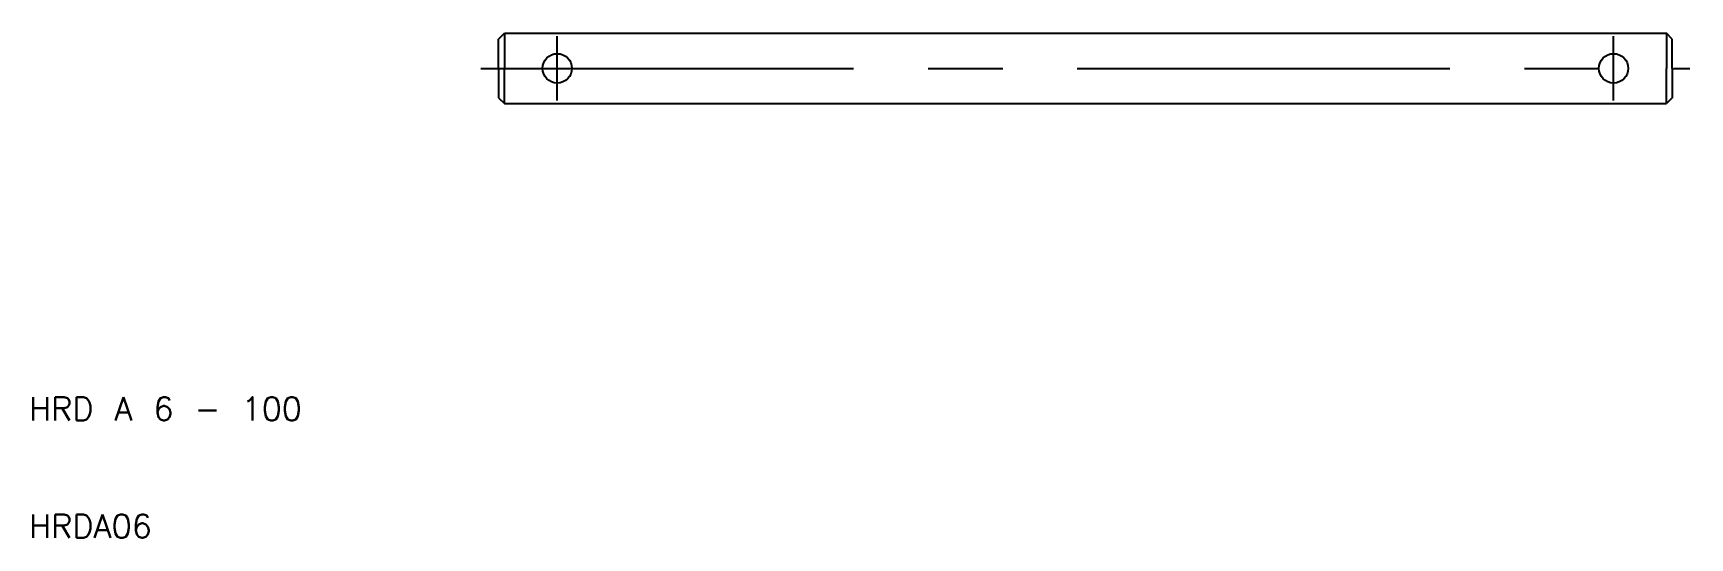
# Model space of a CAD drawing. Extents: x 10 to 152, y 10 to 53.
import ezdxf

# ---------------------------------------------------------------- set-up
doc = ezdxf.new("R2010")
doc.units = 0
doc.linetypes.add('CENTER', pattern=[50.8, 31.75, -6.35, 6.35, -6.35])
doc.layers.get('0').update_dxf_attribs({"linetype": 'CONTINUOUS'})
doc.layers.add('CENTER', color=1, linetype='CENTER')
doc.styles.get("Standard").update_dxf_attribs({"font": 'txt.shx'})

msp = doc.modelspace()

# ---------------------------------------------------------------- linework, layer by layer
at = {"color": 7, "linetype": 'CONTINUOUS'}
for p, q in [((50, 52.5), (50.5, 53)), ((50, 50), (50, 52.5)), ((50.5, 53), (50.5, 50)), ((50.5, 53), (149.5, 53)), ((149.5, 53), (149.5, 50)), ((150, 52.5), (149.5, 53)), ((150, 50), (150, 52.5)), ((50, 50), (50, 47.5)), ((50.5, 47), (50.5, 50)), ((149.5, 47), (149.5, 50)), ((150, 50), (150, 47.5)), ((50, 47.5), (50.5, 47)), ((50.5, 47), (149.5, 47)), ((150, 47.5), (149.5, 47))]:
    msp.add_line(p, q, dxfattribs=at)
for centre in [(55, 50), (145, 50)]:
    msp.add_circle(centre, 1.25, dxfattribs=at)
at = {"layer": 'CENTER', "color": 1, "linetype": 'CENTER'}
for p, q in [((55, 47.25), (55, 52.75)), ((145, 47.25), (145, 52.75)), ((48.5, 50), (151.5, 50))]:
    msp.add_line(p, q, dxfattribs=at)

# ---------------------------------------------------------------- texts
at = {"color": 7, "linetype": 'CONTINUOUS'}
for s, p in [('HRD A 6 - 100', (10, 20)), ('HRDA06', (10, 10))]:
    msp.add_text(s, height=2, dxfattribs=at).set_placement(p)

doc.saveas('drawing.dxf')
